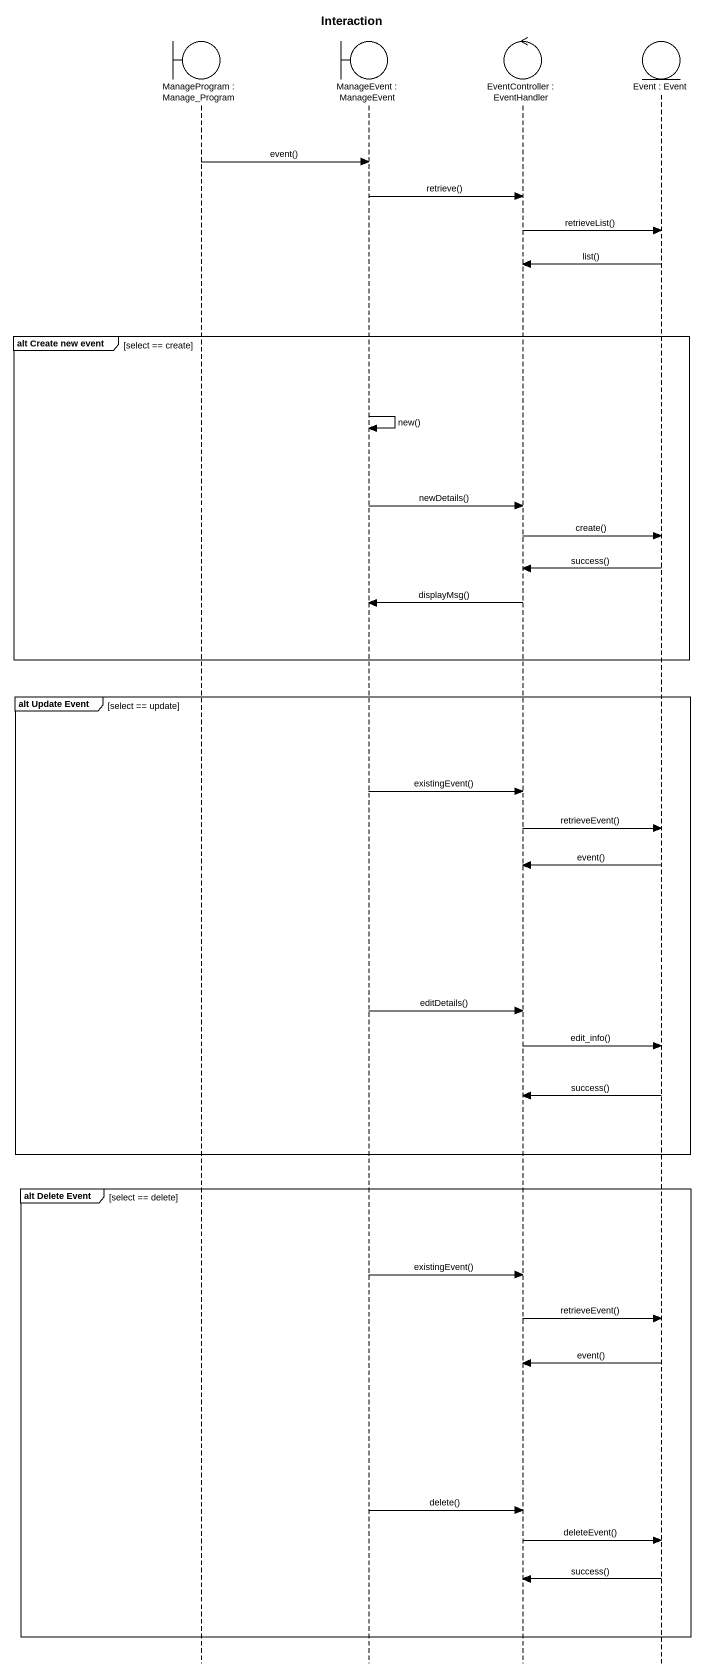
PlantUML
@startuml
title Interaction
hide footbox
boundary "ManageProgram : Manage_Program" as ManageProgram
boundary "ManageEvent : ManageEvent" as ManageEvent
control "EventController : EventHandler" as EventController
entity "Event : Event" as Event

ManageProgram -> ManageEvent : event()
ManageEvent -> EventController : retrieve()
EventController -> Event : retrieveList()
Event -> EventController : list()
group alt Create new event [select == create]
  ManageEvent -> ManageEvent : new()
  ManageEvent -> EventController : newDetails()
  EventController -> Event : create()
  Event -> EventController : success()
  EventController -> ManageEvent : displayMsg()
end
group alt Update Event [select == update]
  ManageEvent -> EventController : existingEvent()
  EventController -> Event : retrieveEvent()
  Event -> EventController : event()
  ManageEvent -> EventController : editDetails()
  EventController -> Event : edit_info()
  Event -> EventController : success()
end
group alt Delete Event [select == delete]
  ManageEvent -> EventController : existingEvent()
  EventController -> Event : retrieveEvent()
  Event -> EventController : event()
  ManageEvent -> EventController : delete()
  EventController -> Event : deleteEvent()
  Event -> EventController : success()
end
@enduml
